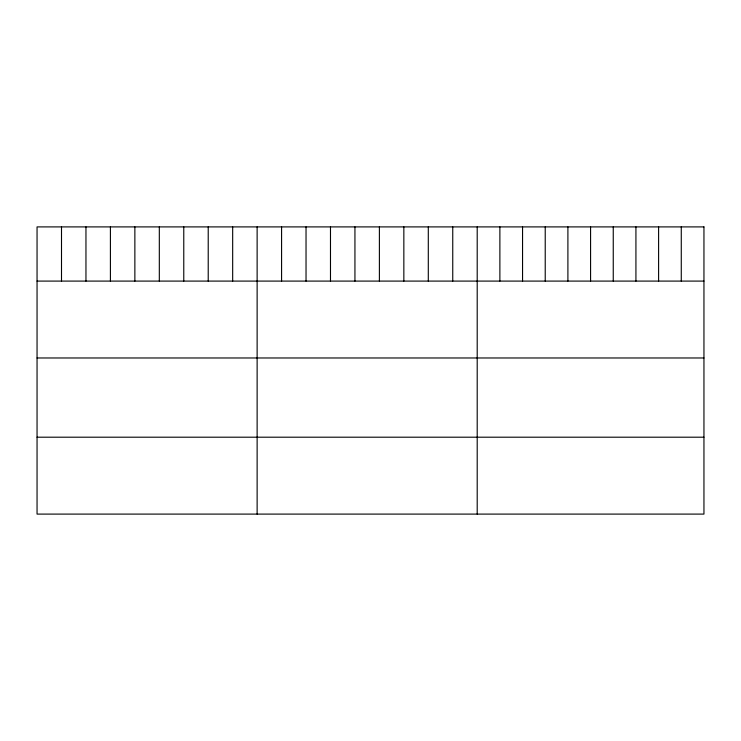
<?xml version="1.0" encoding="UTF-8"?>
<svg xmlns="http://www.w3.org/2000/svg" width="741" height="741" viewBox="0 0 741 741"><rect width="100%" height="100%" fill="white"/><g stroke="black" fill="none" stroke-linecap="round" stroke-linejoin="round"><path stroke-width="1.11" d="M37.05 281.089L703.95 281.089M37.05 357.977L703.95 357.977M37.05 437.199L703.95 437.199M681.275 226.903L681.275 281.089M658.601 226.903L658.601 281.089M635.926 226.903L635.926 281.089M613.252 226.903L613.252 281.089M590.577 226.903L590.577 281.089M567.902 226.903L567.902 281.089M545.228 226.903L545.228 281.089M522.553 226.903L522.553 281.089M499.879 226.903L499.879 281.089M477.204 226.903L477.204 514.097M452.751 226.903L452.751 281.089M428.298 226.903L428.298 281.089M403.845 226.903L403.845 281.089M379.392 226.903L379.392 281.089M354.939 226.903L354.939 281.089M330.486 226.903L330.486 281.089M306.033 226.903L306.033 281.089M281.58 226.903L281.58 281.089M257.127 226.903L257.127 514.097M232.674 226.903L232.674 281.089M208.221 226.903L208.221 281.089M183.768 226.903L183.768 281.089M159.315 226.903L159.315 281.089M134.862 226.903L134.862 281.089M110.409 226.903L110.409 281.089M85.956 226.903L85.956 281.089M61.503 226.903L61.503 281.089M703.95 226.903L37.05 226.903L37.05 514.097L703.95 514.097L703.95 226.903"/></g></svg>
